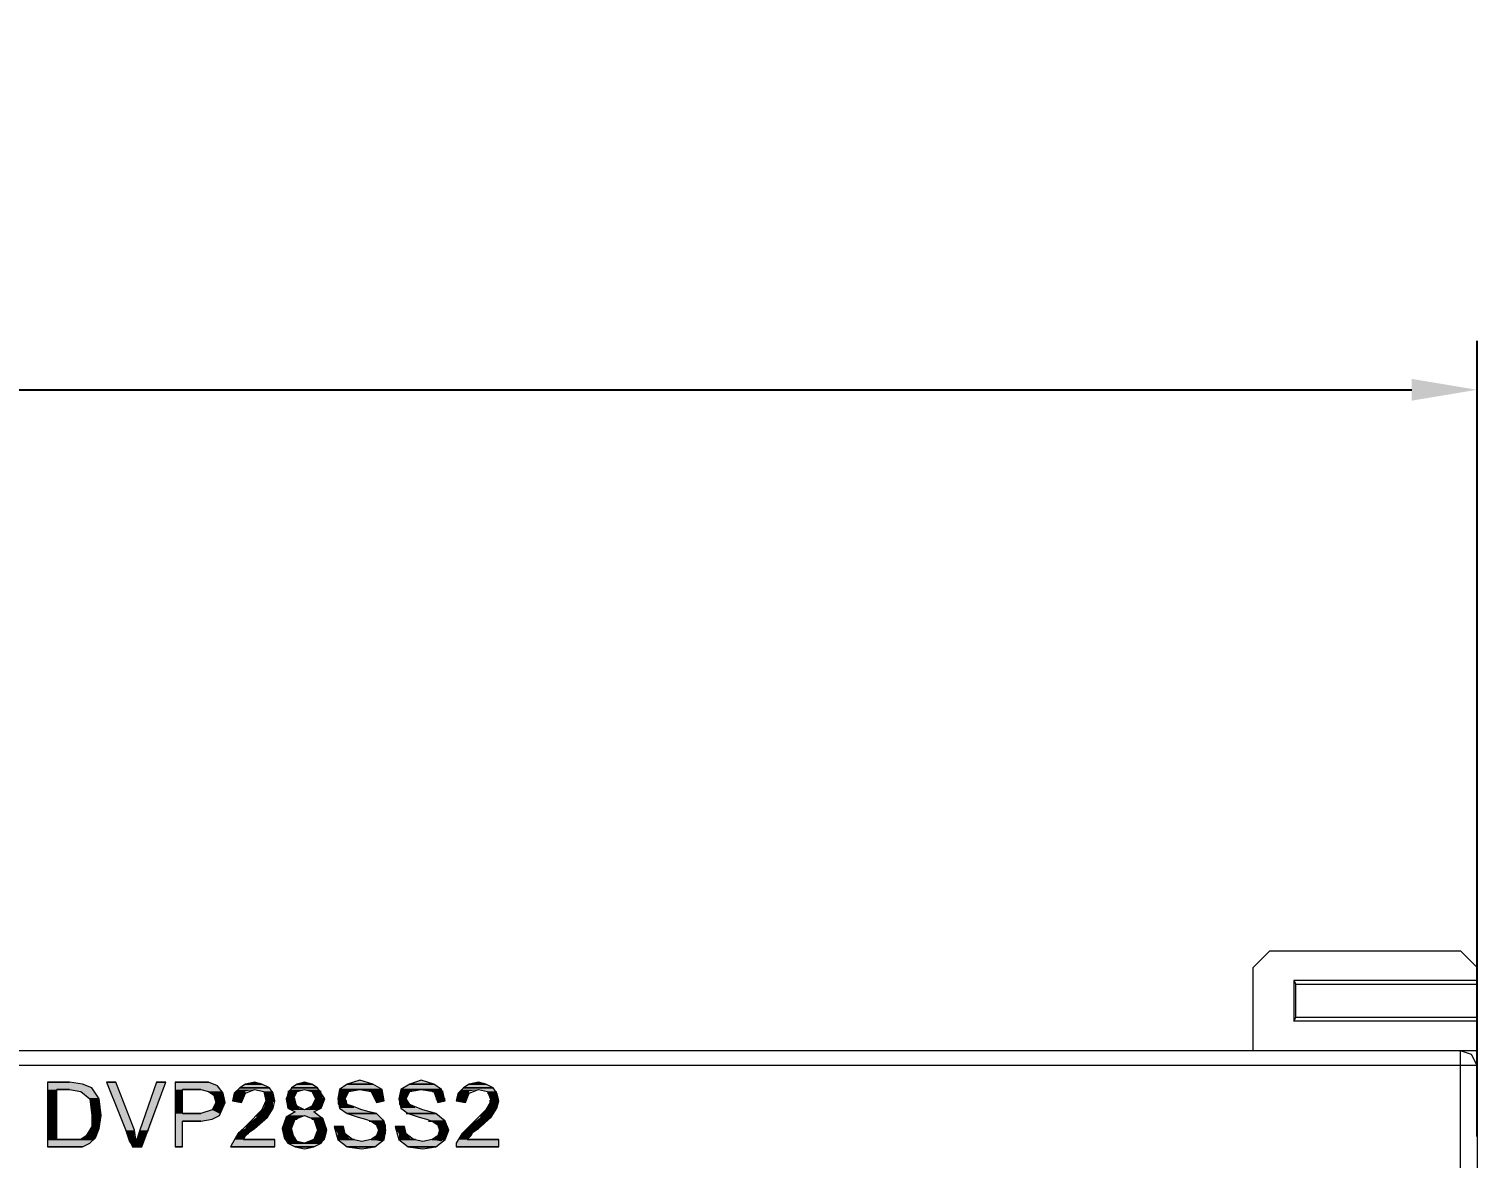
# Model space of a CAD drawing. Header units: millimetres. Extents: x -11 to 1219, y 0 to 1751.
# Drawn here: x 254.21 to 298.57, y 961.19 to 995.77 of the extents above; entities that cross this region are included whole.
import ezdxf

# ---------------------------------------------------------------- set-up
doc = ezdxf.new("R2010")
doc.units = ezdxf.units.MM
doc.header["$LTSCALE"] = 10
doc.layers.get('Defpoints').update_dxf_attribs({"linetype": 'CONTINUOUS'})
doc.layers.add('_MULTI_WIRE', color=9, linetype='CONTINUOUS')
doc.layers.add('PSYMS', color=7, linetype='CONTINUOUS')
doc.layers.add('PDF_Geometry', color=7, linetype='CONTINUOUS', true_color=0x151d1f)
doc.layers.add('PDF_Solid Fills', color=7, linetype='CONTINUOUS', true_color=0x070809)
doc.layers.get('_MULTI_WIRE').off()
doc.styles.get("Standard").update_dxf_attribs({"font": '', "width": 0.8})
doc.styles.get('Standard').set_extended_font_data('Meiryo UI')
doc.dimstyles.get("Standard").update_dxf_attribs({"dimtxt": 8, "dimasz": 2, "dimexe": 1.5, "dimexo": 1.5, "dimgap": 1.8, "dimtad": 1, "dimdec": 3, "dimdsep": 46, "dimtxsty": 'Standard', "dimcen": 0, "dimclrd": 4, "dimclre": 4, "dimclrt": 4, "dimadec": 0, "dimazin": 0, "dimtfac": 1, "dimtdec": 3, "dimtmove": 0, "dimatfit": 3, "dimfxl": 1, "dimtolj": 1, "dimtzin": 1, "dimarcsym": 0})

# ---------------------------------------------------------------- blocks, each defined once
blk = doc.blocks.new('DVP-28SWS211R')
at = {"layer": 'PDF_Geometry', "color": 7, "lineweight": 9, "true_color": 0xffffff}
for p, q in [((38.863, 2.549), (39.373, 3.059)), ((39.373, 3.059), (45.208, 3.059)), ((45.718, 2.549), (45.208, 3.059)), ((38.863, 0), (38.863, 2.549)), ((45.718, 2.549), (45.718, -0.453)), ((40.109, 2.153), (40.109, 0.906)), ((40.109, 2.153), (40.166, 2.039)), ((45.718, 2.153), (40.109, 2.153)), ((40.166, 1.02), (40.166, 2.039)), ((40.166, 2.039), (45.718, 2.039)), ((40.109, 0.906), (40.166, 1.02)), ((45.718, 0.906), (40.109, 0.906)), ((45.718, 1.02), (40.166, 1.02)), ((45.208, 0), (0, 0)), ((45.208, -90.359), (45.208, 0)), ((45.718, 0), (45.208, 0)), ((45.548, -0.113), (45.208, 0)), ((45.718, -0.453), (45.548, -0.113)), ((45.718, -0.453), (-0.51, -0.453)), ((45.718, -0.453), (45.718, -89.906)), ((1.926, -0.963), (2.606, -0.963)), ((2.606, -0.963), (1.926, -0.963)), ((2.606, -0.963), (1.926, -0.963)), ((1.926, -0.963), (1.926, -2.946)), ((2.209, -1.19), (2.606, -1.19)), ((2.606, -1.19), (2.209, -1.19)), ((2.209, -1.19), (2.606, -1.19)), ((2.209, -2.719), (2.209, -1.19)), ((3.002, -1.02), (2.606, -0.963)), ((2.606, -1.19), (2.946, -1.246)), ((2.946, -1.246), (3.229, -1.473)), ((3.286, -1.133), (3.002, -1.02)), ((3.512, -1.473), (3.286, -1.133)), ((3.739, -0.963), (4.022, -0.963)), ((4.022, -0.963), (3.739, -0.963)), ((4.022, -0.963), (3.739, -0.963)), ((3.739, -0.963), (4.532, -2.946)), ((4.589, -2.436), (4.022, -0.963)), ((5.269, -0.963), (4.759, -2.436)), ((4.815, -2.946), (5.552, -0.963)), ((5.269, -0.963), (5.552, -0.963)), ((5.552, -0.963), (5.269, -0.963)), ((5.552, -0.963), (5.269, -0.963)), ((5.835, -0.963), (6.572, -0.963)), ((6.572, -0.963), (5.835, -0.963)), ((5.835, -0.963), (6.855, -0.963)), ((6.855, -0.963), (5.835, -0.963)), ((5.835, -0.963), (6.855, -0.963)), ((6.855, -0.963), (5.835, -0.963)), ((6.572, -0.963), (5.835, -0.963)), ((5.835, -0.963), (5.835, -2.946)), ((6.062, -1.19), (6.628, -1.19)), ((6.628, -1.19), (6.062, -1.19)), ((6.062, -1.19), (6.628, -1.19)), ((6.062, -1.926), (6.062, -1.19)), ((6.855, -0.963), (6.572, -0.963)), ((6.628, -1.19), (6.855, -1.246)), ((7.138, -1.076), (6.855, -0.963)), ((6.855, -1.246), (7.025, -1.36)), ((7.308, -1.303), (7.138, -1.076)), ((7.365, -1.586), (7.308, -1.303)), ((7.648, -1.303), (7.591, -1.53)), ((7.818, -1.133), (7.648, -1.303)), ((7.705, -1.303), (7.648, -1.303)), ((7.648, -1.303), (7.988, -1.303)), ((7.648, -1.303), (7.988, -1.303)), ((7.988, -1.303), (7.648, -1.303)), ((7.648, -1.303), (7.988, -1.303)), ((7.988, -1.303), (7.648, -1.303)), ((7.988, -1.303), (7.705, -1.303)), ((7.705, -1.303), (7.988, -1.303)), ((7.988, -1.303), (7.705, -1.303)), ((7.988, -1.02), (7.818, -1.133)), ((7.818, -1.133), (8.724, -1.133)), ((8.724, -1.133), (7.818, -1.133)), ((7.818, -1.133), (8.724, -1.133)), ((8.724, -1.133), (7.818, -1.133)), ((7.874, -1.586), (7.988, -1.303)), ((8.271, -0.963), (7.988, -1.02)), ((7.988, -1.02), (8.498, -1.02)), ((8.498, -1.02), (7.988, -1.02)), ((7.988, -1.02), (8.498, -1.02)), ((8.498, -1.02), (7.988, -1.02)), ((7.988, -1.303), (8.271, -1.19)), ((8.498, -1.02), (8.271, -0.963)), ((8.271, -1.19), (8.554, -1.246)), ((8.724, -1.133), (8.498, -1.02)), ((8.554, -1.246), (8.611, -1.53)), ((8.554, -1.303), (8.838, -1.303)), ((8.838, -1.303), (8.554, -1.303)), ((8.554, -1.303), (8.838, -1.303)), ((8.838, -1.303), (8.554, -1.303)), ((8.554, -1.303), (8.838, -1.303)), ((8.838, -1.303), (8.554, -1.303)), ((8.554, -1.303), (8.838, -1.303)), ((8.838, -1.303), (8.554, -1.303)), ((8.838, -1.303), (8.724, -1.133)), ((8.894, -1.53), (8.838, -1.303)), ((9.404, -1.133), (9.234, -1.473)), ((9.291, -1.246), (9.574, -1.246)), ((9.574, -1.246), (9.291, -1.246)), ((9.291, -1.246), (9.574, -1.246)), ((9.574, -1.246), (9.291, -1.246)), ((9.574, -1.02), (9.404, -1.133)), ((9.404, -1.133), (10.197, -1.133)), ((10.197, -1.133), (9.404, -1.133)), ((9.404, -1.133), (10.197, -1.133)), ((10.197, -1.133), (9.404, -1.133)), ((9.461, -1.473), (9.574, -1.246)), ((9.801, -0.963), (9.574, -1.02)), ((9.574, -1.02), (10.027, -1.02)), ((10.027, -1.02), (9.574, -1.02)), ((9.574, -1.02), (10.027, -1.02)), ((10.027, -1.02), (9.574, -1.02)), ((9.574, -1.246), (9.801, -1.19)), ((10.027, -1.02), (9.801, -0.963)), ((9.801, -1.19), (10.027, -1.246)), ((10.197, -1.133), (10.027, -1.02)), ((10.027, -1.246), (10.311, -1.246)), ((10.311, -1.246), (10.027, -1.246)), ((10.027, -1.246), (10.311, -1.246)), ((10.311, -1.246), (10.027, -1.246)), ((10.027, -1.246), (10.141, -1.473)), ((10.424, -1.473), (10.197, -1.133)), ((10.877, -1.19), (10.82, -1.473)), ((11.104, -1.02), (10.877, -1.19)), ((10.934, -1.19), (10.877, -1.19)), ((10.877, -1.19), (11.387, -1.19)), ((10.877, -1.19), (11.33, -1.19)), ((11.33, -1.19), (10.877, -1.19)), ((10.877, -1.19), (11.387, -1.19)), ((11.33, -1.19), (10.877, -1.19)), ((10.877, -1.246), (11.16, -1.246)), ((11.16, -1.246), (10.877, -1.246)), ((10.877, -1.246), (11.16, -1.246)), ((11.16, -1.246), (10.877, -1.246)), ((11.387, -1.19), (10.934, -1.19)), ((10.934, -1.19), (11.5, -1.19)), ((11.387, -1.19), (10.934, -1.19)), ((11.047, -1.473), (11.16, -1.246)), ((11.5, -0.906), (11.104, -1.02)), ((11.104, -1.02), (11.897, -1.02)), ((11.897, -1.02), (11.104, -1.02)), ((11.104, -1.02), (11.897, -1.02)), ((11.897, -1.02), (11.104, -1.02)), ((11.16, -1.246), (11.5, -1.19)), ((11.387, -1.19), (11.33, -1.19)), ((11.5, -1.19), (11.387, -1.19)), ((11.897, -1.02), (11.5, -0.906)), ((11.5, -1.19), (12.123, -1.19)), ((12.123, -1.19), (11.5, -1.19)), ((11.5, -1.19), (12.123, -1.19)), ((12.123, -1.19), (11.5, -1.19)), ((11.5, -1.19), (11.84, -1.246)), ((11.67, -1.19), (12.18, -1.19)), ((12.18, -1.19), (11.67, -1.19)), ((11.67, -1.19), (12.18, -1.19)), ((12.18, -1.19), (11.67, -1.19)), ((11.84, -1.246), (12.18, -1.246)), ((12.18, -1.246), (11.84, -1.246)), ((11.84, -1.246), (12.18, -1.246)), ((12.18, -1.246), (11.84, -1.246)), ((11.84, -1.246), (12.01, -1.586)), ((12.18, -1.19), (11.897, -1.02)), ((12.237, -1.53), (12.18, -1.19)), ((12.747, -1.19), (12.69, -1.473)), ((13.03, -1.02), (12.747, -1.19)), ((12.803, -1.19), (12.747, -1.19)), ((12.747, -1.19), (13.256, -1.19)), ((12.747, -1.19), (13.2, -1.19)), ((13.2, -1.19), (12.747, -1.19)), ((12.747, -1.19), (13.256, -1.19)), ((13.2, -1.19), (12.747, -1.19)), ((12.747, -1.246), (13.03, -1.246)), ((13.03, -1.246), (12.747, -1.246)), ((12.747, -1.246), (13.03, -1.246)), ((13.03, -1.246), (12.747, -1.246)), ((13.256, -1.19), (12.803, -1.19)), ((12.803, -1.19), (13.37, -1.19)), ((13.256, -1.19), (12.803, -1.19)), ((12.916, -1.473), (13.03, -1.246)), ((13.37, -0.906), (13.03, -1.02)), ((13.03, -1.02), (13.766, -1.02)), ((13.766, -1.02), (13.03, -1.02)), ((13.03, -1.02), (13.766, -1.02)), ((13.766, -1.02), (13.03, -1.02)), ((13.03, -1.246), (13.37, -1.19)), ((13.256, -1.19), (13.2, -1.19)), ((13.37, -1.19), (13.256, -1.19)), ((13.766, -1.02), (13.37, -0.906)), ((13.37, -1.19), (13.993, -1.19)), ((13.993, -1.19), (13.37, -1.19)), ((13.37, -1.19), (13.993, -1.19)), ((13.993, -1.19), (13.37, -1.19)), ((13.37, -1.19), (13.766, -1.246)), ((13.54, -1.19), (13.993, -1.19)), ((13.993, -1.19), (13.54, -1.19)), ((13.54, -1.19), (13.993, -1.19)), ((13.993, -1.19), (13.54, -1.19)), ((13.71, -1.246), (14.049, -1.246)), ((14.049, -1.246), (13.71, -1.246)), ((13.71, -1.246), (14.049, -1.246)), ((14.049, -1.246), (13.71, -1.246)), ((13.993, -1.19), (13.766, -1.02)), ((13.766, -1.246), (13.88, -1.586)), ((14.106, -1.53), (13.993, -1.19)), ((14.503, -1.303), (14.446, -1.53)), ((14.673, -1.133), (14.503, -1.303)), ((14.559, -1.303), (14.503, -1.303)), ((14.503, -1.303), (14.843, -1.303)), ((14.503, -1.303), (14.843, -1.303)), ((14.843, -1.303), (14.503, -1.303)), ((14.503, -1.303), (14.843, -1.303)), ((14.843, -1.303), (14.503, -1.303)), ((14.843, -1.303), (14.559, -1.303)), ((14.559, -1.303), (14.843, -1.303)), ((14.843, -1.303), (14.559, -1.303)), ((14.843, -1.02), (14.673, -1.133)), ((14.673, -1.133), (15.579, -1.133)), ((15.579, -1.133), (14.673, -1.133)), ((14.673, -1.133), (15.579, -1.133)), ((15.579, -1.133), (14.673, -1.133)), ((14.729, -1.586), (14.843, -1.303)), ((15.126, -0.963), (14.843, -1.02)), ((14.843, -1.02), (15.352, -1.02)), ((15.352, -1.02), (14.843, -1.02)), ((14.843, -1.02), (15.352, -1.02)), ((15.352, -1.02), (14.843, -1.02)), ((14.843, -1.303), (15.126, -1.19)), ((15.352, -1.02), (15.126, -0.963)), ((15.126, -1.19), (15.409, -1.246)), ((15.579, -1.133), (15.352, -1.02)), ((15.409, -1.246), (15.522, -1.53)), ((15.409, -1.303), (15.692, -1.303)), ((15.692, -1.303), (15.409, -1.303)), ((15.409, -1.303), (15.692, -1.303)), ((15.692, -1.303), (15.409, -1.303)), ((15.409, -1.303), (15.692, -1.303)), ((15.692, -1.303), (15.409, -1.303)), ((15.409, -1.303), (15.692, -1.303)), ((15.692, -1.303), (15.409, -1.303)), ((15.692, -1.303), (15.579, -1.133)), ((15.749, -1.53), (15.692, -1.303)), ((1.926, -1.473), (2.209, -1.473)), ((2.209, -1.473), (1.926, -1.473)), ((1.926, -1.473), (2.209, -1.473)), ((2.209, -1.473), (1.926, -1.473)), ((3.229, -1.473), (3.512, -1.473)), ((3.512, -1.473), (3.229, -1.473)), ((3.229, -1.473), (3.512, -1.473)), ((3.512, -1.473), (3.229, -1.473)), ((3.229, -1.473), (3.286, -1.983)), ((3.569, -1.983), (3.512, -1.473)), ((5.835, -1.586), (6.062, -1.586)), ((6.062, -1.586), (5.835, -1.586)), ((5.835, -1.586), (6.062, -1.586)), ((6.062, -1.586), (5.835, -1.586)), ((7.081, -1.586), (6.968, -1.813)), ((7.025, -1.36), (7.081, -1.586)), ((7.081, -1.586), (7.365, -1.586)), ((7.365, -1.586), (7.081, -1.586)), ((7.081, -1.586), (7.365, -1.586)), ((7.365, -1.586), (7.081, -1.586)), ((7.195, -1.983), (7.365, -1.586)), ((7.591, -1.53), (7.875, -1.53)), ((7.875, -1.53), (7.591, -1.53)), ((7.591, -1.53), (7.875, -1.53)), ((7.875, -1.53), (7.591, -1.53)), ((7.591, -1.53), (7.875, -1.53)), ((7.875, -1.53), (7.591, -1.53)), ((7.591, -1.53), (7.875, -1.53)), ((7.875, -1.53), (7.591, -1.53)), ((7.591, -1.53), (7.874, -1.586)), ((8.611, -1.53), (8.498, -1.813)), ((8.611, -1.53), (8.894, -1.53)), ((8.894, -1.53), (8.611, -1.53)), ((8.611, -1.53), (8.894, -1.53)), ((8.894, -1.53), (8.611, -1.53)), ((8.611, -1.53), (8.894, -1.53)), ((8.894, -1.53), (8.611, -1.53)), ((8.611, -1.53), (8.894, -1.53)), ((8.894, -1.53), (8.611, -1.53)), ((8.668, -2.039), (8.838, -1.756)), ((8.838, -1.756), (8.894, -1.53)), ((9.234, -1.473), (9.517, -1.473)), ((9.517, -1.473), (9.234, -1.473)), ((9.234, -1.473), (9.517, -1.473)), ((9.517, -1.473), (9.234, -1.473)), ((9.234, -1.473), (9.517, -1.473)), ((9.517, -1.473), (9.234, -1.473)), ((9.234, -1.473), (9.517, -1.473)), ((9.517, -1.473), (9.234, -1.473)), ((9.234, -1.473), (9.517, -1.473)), ((9.517, -1.473), (9.234, -1.473)), ((9.234, -1.473), (9.517, -1.473)), ((9.517, -1.473), (9.234, -1.473)), ((9.234, -1.473), (9.291, -1.756)), ((9.291, -1.7), (9.574, -1.7)), ((9.574, -1.7), (9.291, -1.7)), ((9.291, -1.7), (9.574, -1.7)), ((9.574, -1.7), (9.291, -1.7)), ((9.291, -1.756), (9.631, -1.756)), ((9.631, -1.756), (9.291, -1.756)), ((9.291, -1.756), (9.631, -1.756)), ((9.631, -1.756), (9.291, -1.756)), ((9.291, -1.756), (9.517, -1.87)), ((9.574, -1.7), (9.461, -1.473)), ((9.801, -1.813), (9.574, -1.7)), ((10.027, -1.7), (9.801, -1.813)), ((9.971, -1.756), (10.311, -1.756)), ((10.311, -1.756), (9.971, -1.756)), ((9.971, -1.756), (10.311, -1.756)), ((10.311, -1.756), (9.971, -1.756)), ((10.141, -1.473), (10.027, -1.7)), ((10.027, -1.7), (10.311, -1.7)), ((10.311, -1.7), (10.027, -1.7)), ((10.027, -1.7), (10.311, -1.7)), ((10.311, -1.7), (10.027, -1.7)), ((10.084, -1.87), (10.31, -1.756)), ((10.141, -1.473), (10.367, -1.473)), ((10.367, -1.473), (10.141, -1.473)), ((10.141, -1.473), (10.367, -1.473)), ((10.367, -1.473), (10.141, -1.473)), ((10.141, -1.473), (10.424, -1.473)), ((10.424, -1.473), (10.141, -1.473)), ((10.141, -1.473), (10.424, -1.473)), ((10.424, -1.473), (10.141, -1.473)), ((10.141, -1.473), (10.424, -1.473)), ((10.424, -1.473), (10.141, -1.473)), ((10.141, -1.473), (10.424, -1.473)), ((10.424, -1.473), (10.141, -1.473)), ((10.31, -1.756), (10.424, -1.473)), ((10.82, -1.473), (11.047, -1.473)), ((11.047, -1.473), (10.82, -1.473)), ((10.82, -1.473), (11.047, -1.473)), ((11.047, -1.473), (10.82, -1.473)), ((10.82, -1.473), (10.877, -1.756)), ((10.877, -1.756), (11.104, -1.926)), ((11.104, -1.643), (11.047, -1.473)), ((11.274, -1.7), (11.104, -1.643)), ((11.557, -1.813), (11.274, -1.7)), ((11.953, -1.473), (12.237, -1.473)), ((12.237, -1.473), (11.953, -1.473)), ((11.953, -1.473), (12.237, -1.473)), ((12.237, -1.473), (11.953, -1.473)), ((12.01, -1.586), (12.237, -1.53)), ((12.69, -1.473), (12.916, -1.473)), ((12.916, -1.473), (12.69, -1.473)), ((12.69, -1.473), (12.916, -1.473)), ((12.916, -1.473), (12.69, -1.473)), ((12.69, -1.473), (12.747, -1.756)), ((12.747, -1.756), (12.973, -1.926)), ((13.03, -1.643), (12.916, -1.473)), ((13.143, -1.7), (13.03, -1.643)), ((13.426, -1.813), (13.143, -1.7)), ((13.823, -1.473), (14.106, -1.473)), ((14.106, -1.473), (13.823, -1.473)), ((13.823, -1.473), (14.106, -1.473)), ((14.106, -1.473), (13.823, -1.473)), ((13.88, -1.586), (14.106, -1.53)), ((14.446, -1.53), (14.729, -1.53)), ((14.729, -1.53), (14.446, -1.53)), ((14.446, -1.53), (14.729, -1.53)), ((14.729, -1.53), (14.446, -1.53)), ((14.446, -1.53), (14.729, -1.53)), ((14.729, -1.53), (14.446, -1.53)), ((14.446, -1.53), (14.729, -1.53)), ((14.729, -1.53), (14.446, -1.53)), ((14.446, -1.53), (14.729, -1.586)), ((15.522, -1.53), (15.352, -1.813)), ((15.522, -1.53), (15.466, -1.53)), ((15.466, -1.53), (15.749, -1.53)), ((15.522, -1.53), (15.749, -1.53)), ((15.749, -1.53), (15.522, -1.53)), ((15.522, -1.53), (15.749, -1.53)), ((15.749, -1.53), (15.522, -1.53)), ((15.749, -1.53), (15.522, -1.53)), ((15.522, -1.53), (15.749, -1.53)), ((15.749, -1.53), (15.522, -1.53)), ((15.522, -2.039), (15.692, -1.756)), ((15.692, -1.756), (15.749, -1.53)), ((1.926, -1.983), (2.209, -1.983)), ((2.209, -1.983), (1.926, -1.983)), ((1.926, -1.983), (2.209, -1.983)), ((2.209, -1.983), (1.926, -1.983)), ((3.286, -1.983), (3.569, -1.983)), ((3.569, -1.983), (3.286, -1.983)), ((3.286, -1.983), (3.569, -1.983)), ((3.569, -1.983), (3.286, -1.983)), ((3.286, -1.983), (3.286, -2.323)), ((3.512, -2.379), (3.569, -1.983)), ((6.062, -1.926), (6.628, -1.926)), ((6.628, -1.926), (6.062, -1.926)), ((6.628, -1.926), (6.062, -1.926)), ((6.062, -2.153), (6.628, -2.153)), ((6.628, -2.153), (6.062, -2.153)), ((6.062, -2.946), (6.062, -2.153)), ((6.062, -2.153), (6.628, -2.153)), ((6.968, -1.813), (6.628, -1.926)), ((6.628, -2.153), (6.968, -2.096)), ((6.968, -2.096), (7.195, -1.983)), ((8.498, -1.813), (8.044, -2.266)), ((8.271, -2.379), (8.668, -2.039)), ((9.234, -2.039), (9.121, -2.379)), ((9.517, -1.87), (9.234, -2.039)), ((9.234, -2.096), (9.517, -2.096)), ((9.517, -2.096), (9.234, -2.096)), ((9.234, -2.096), (9.574, -2.096)), ((9.517, -2.096), (9.234, -2.096)), ((9.234, -2.096), (9.517, -2.096)), ((9.517, -2.096), (9.234, -2.096)), ((9.234, -2.096), (9.517, -2.096)), ((9.517, -2.096), (9.234, -2.096)), ((9.404, -2.379), (9.517, -2.096)), ((9.517, -2.096), (9.801, -1.983)), ((9.574, -2.096), (9.517, -2.096)), ((9.801, -1.983), (10.084, -2.096)), ((10.027, -2.096), (10.367, -2.096)), ((10.367, -2.096), (10.027, -2.096)), ((10.027, -2.096), (10.367, -2.096)), ((10.367, -2.096), (10.027, -2.096)), ((10.367, -2.096), (10.084, -1.87)), ((10.084, -2.096), (10.367, -2.096)), ((10.367, -2.096), (10.084, -2.096)), ((10.084, -2.096), (10.367, -2.096)), ((10.367, -2.096), (10.084, -2.096)), ((10.084, -2.096), (10.197, -2.436)), ((10.48, -2.436), (10.367, -2.096)), ((11.104, -1.926), (12.01, -1.926)), ((12.01, -1.926), (11.104, -1.926)), ((11.104, -1.926), (12.01, -1.926)), ((12.01, -1.926), (11.104, -1.926)), ((11.104, -1.926), (11.444, -2.039)), ((11.444, -2.039), (11.67, -2.096)), ((11.783, -1.869), (11.557, -1.813)), ((11.67, -2.096), (11.84, -2.153)), ((12.01, -1.926), (11.783, -1.869)), ((11.783, -2.153), (12.237, -2.153)), ((12.237, -2.153), (11.783, -2.153)), ((11.783, -2.153), (12.237, -2.153)), ((12.237, -2.153), (11.783, -2.153)), ((11.84, -2.153), (12.01, -2.266)), ((12.237, -2.153), (12.01, -1.926)), ((12.293, -2.436), (12.237, -2.153)), ((12.916, -1.926), (13.823, -1.926)), ((13.823, -1.926), (12.916, -1.926)), ((12.916, -1.926), (13.823, -1.926)), ((13.823, -1.926), (12.916, -1.926)), ((12.973, -1.926), (13.313, -2.039)), ((13.313, -2.039), (13.54, -2.096)), ((13.653, -1.869), (13.426, -1.813)), ((13.54, -2.096), (13.71, -2.153)), ((13.596, -2.153), (14.106, -2.153)), ((14.106, -2.153), (13.596, -2.153)), ((13.596, -2.153), (14.106, -2.153)), ((14.106, -2.153), (13.596, -2.153)), ((13.823, -1.926), (13.653, -1.869)), ((13.71, -2.153), (13.88, -2.266)), ((14.106, -2.153), (13.823, -1.926)), ((14.219, -2.436), (14.106, -2.153)), ((15.352, -1.813), (14.899, -2.266)), ((15.126, -2.379), (15.522, -2.039)), ((3.116, -2.606), (2.946, -2.719)), ((3.286, -2.323), (3.116, -2.606)), ((3.399, -2.663), (3.512, -2.379)), ((4.645, -2.776), (4.589, -2.436)), ((4.759, -2.436), (4.645, -2.776)), ((7.761, -2.549), (7.591, -2.833)), ((8.044, -2.266), (7.761, -2.549)), ((7.931, -2.719), (7.988, -2.606)), ((7.988, -2.606), (8.101, -2.493)), ((8.101, -2.493), (8.271, -2.379)), ((9.121, -2.379), (9.404, -2.379)), ((9.404, -2.379), (9.121, -2.379)), ((9.121, -2.379), (9.404, -2.379)), ((9.404, -2.379), (9.121, -2.379)), ((9.121, -2.379), (9.177, -2.663)), ((9.121, -2.436), (9.404, -2.436)), ((9.404, -2.436), (9.121, -2.436)), ((9.121, -2.436), (9.404, -2.436)), ((9.404, -2.436), (9.121, -2.436)), ((9.461, -2.606), (9.404, -2.379)), ((9.574, -2.776), (9.461, -2.606)), ((10.197, -2.436), (10.084, -2.719)), ((10.197, -2.379), (10.48, -2.379)), ((10.48, -2.379), (10.197, -2.379)), ((10.197, -2.379), (10.48, -2.379)), ((10.48, -2.379), (10.197, -2.379)), ((10.197, -2.436), (10.48, -2.436)), ((10.48, -2.436), (10.197, -2.436)), ((10.197, -2.436), (10.48, -2.436)), ((10.48, -2.436), (10.197, -2.436)), ((10.424, -2.663), (10.48, -2.436)), ((10.99, -2.323), (10.707, -2.323)), ((10.707, -2.323), (10.99, -2.323)), ((10.99, -2.323), (10.707, -2.323)), ((10.707, -2.323), (10.82, -2.719)), ((10.764, -2.436), (10.99, -2.436)), ((10.99, -2.436), (10.764, -2.436)), ((10.764, -2.436), (10.99, -2.436)), ((10.99, -2.436), (10.764, -2.436)), ((10.99, -2.323), (10.99, -2.323)), ((11.047, -2.549), (10.99, -2.323)), ((11.274, -2.719), (11.047, -2.549)), ((12.01, -2.606), (11.84, -2.719)), ((12.01, -2.266), (12.067, -2.436)), ((12.01, -2.323), (12.293, -2.323)), ((12.293, -2.323), (12.01, -2.323)), ((12.01, -2.323), (12.293, -2.323)), ((12.293, -2.323), (12.01, -2.323)), ((12.067, -2.436), (12.01, -2.606)), ((12.067, -2.436), (12.293, -2.436)), ((12.293, -2.436), (12.067, -2.436)), ((12.067, -2.436), (12.293, -2.436)), ((12.293, -2.436), (12.067, -2.436)), ((12.237, -2.719), (12.293, -2.436)), ((12.86, -2.323), (12.577, -2.323)), ((12.577, -2.323), (12.86, -2.323)), ((12.86, -2.323), (12.577, -2.323)), ((12.577, -2.323), (12.69, -2.719)), ((12.633, -2.436), (12.86, -2.436)), ((12.86, -2.436), (12.633, -2.436)), ((12.633, -2.436), (12.86, -2.436)), ((12.86, -2.436), (12.633, -2.436)), ((12.86, -2.323), (12.86, -2.323)), ((12.916, -2.549), (12.86, -2.323)), ((13.143, -2.719), (12.916, -2.549)), ((13.88, -2.606), (13.71, -2.719)), ((13.88, -2.266), (13.936, -2.436)), ((13.88, -2.323), (14.163, -2.323)), ((14.163, -2.323), (13.88, -2.323)), ((13.88, -2.323), (14.163, -2.323)), ((14.163, -2.323), (13.88, -2.323)), ((13.936, -2.436), (13.88, -2.606)), ((13.936, -2.436), (14.219, -2.436)), ((14.219, -2.436), (13.936, -2.436)), ((13.936, -2.436), (14.219, -2.436)), ((14.219, -2.436), (13.936, -2.436)), ((14.106, -2.719), (14.219, -2.436)), ((14.616, -2.549), (14.446, -2.833)), ((14.899, -2.266), (14.616, -2.549)), ((14.786, -2.719), (14.899, -2.606)), ((14.899, -2.606), (14.956, -2.493)), ((14.956, -2.493), (15.126, -2.379)), ((1.926, -2.719), (2.209, -2.719)), ((2.209, -2.719), (1.926, -2.719)), ((1.926, -2.719), (2.209, -2.719)), ((2.209, -2.719), (1.926, -2.719)), ((1.926, -2.946), (2.663, -2.946)), ((2.663, -2.946), (1.926, -2.946)), ((1.926, -2.946), (3.002, -2.946)), ((2.663, -2.946), (1.926, -2.946)), ((1.926, -2.946), (2.663, -2.946)), ((2.663, -2.946), (1.926, -2.946)), ((1.926, -2.946), (2.663, -2.946)), ((2.209, -2.719), (2.606, -2.719)), ((2.606, -2.719), (2.209, -2.719)), ((2.606, -2.719), (2.209, -2.719)), ((2.946, -2.719), (2.606, -2.719)), ((2.606, -2.719), (3.286, -2.719)), ((2.946, -2.719), (2.606, -2.719)), ((3.002, -2.946), (2.663, -2.946)), ((2.663, -2.946), (3.002, -2.946)), ((3.286, -2.719), (2.946, -2.719)), ((2.946, -2.719), (3.342, -2.719)), ((3.286, -2.719), (2.946, -2.719)), ((3.002, -2.946), (3.229, -2.833)), ((3.229, -2.833), (3.399, -2.663)), ((3.342, -2.719), (3.286, -2.719)), ((4.532, -2.946), (4.815, -2.946)), ((4.815, -2.946), (4.532, -2.946)), ((4.532, -2.946), (4.815, -2.946)), ((5.835, -2.946), (6.062, -2.946)), ((6.062, -2.946), (5.835, -2.946)), ((5.835, -2.946), (6.062, -2.946)), ((7.591, -2.833), (7.535, -2.946)), ((7.535, -2.946), (8.894, -2.946)), ((8.894, -2.946), (7.535, -2.946)), ((7.535, -2.946), (8.894, -2.946)), ((7.931, -2.719), (8.894, -2.719)), ((8.894, -2.719), (7.931, -2.719)), ((8.894, -2.719), (7.931, -2.719)), ((8.894, -2.946), (8.894, -2.719)), ((9.177, -2.663), (9.517, -2.663)), ((9.517, -2.663), (9.177, -2.663)), ((9.177, -2.663), (9.517, -2.663)), ((9.517, -2.663), (9.177, -2.663)), ((9.177, -2.663), (9.291, -2.833)), ((9.291, -2.833), (10.31, -2.833)), ((10.31, -2.833), (9.291, -2.833)), ((9.291, -2.833), (10.31, -2.833)), ((10.31, -2.833), (9.291, -2.833)), ((9.291, -2.833), (10.31, -2.833)), ((10.31, -2.833), (9.291, -2.833)), ((9.291, -2.833), (10.31, -2.833)), ((10.31, -2.833), (9.291, -2.833)), ((9.291, -2.833), (9.517, -2.946)), ((9.517, -2.946), (10.084, -2.946)), ((10.084, -2.946), (9.517, -2.946)), ((9.517, -2.946), (10.084, -2.946)), ((10.084, -2.946), (9.517, -2.946)), ((9.517, -2.946), (9.801, -3.003)), ((9.801, -2.833), (9.574, -2.776)), ((10.084, -2.719), (9.801, -2.833)), ((9.801, -3.003), (10.084, -2.946)), ((10.084, -2.946), (10.31, -2.833)), ((10.141, -2.663), (10.424, -2.663)), ((10.424, -2.663), (10.141, -2.663)), ((10.141, -2.663), (10.424, -2.663)), ((10.424, -2.663), (10.141, -2.663)), ((10.31, -2.833), (10.424, -2.663)), ((10.82, -2.719), (11.274, -2.719)), ((11.274, -2.719), (10.82, -2.719)), ((10.82, -2.719), (11.274, -2.719)), ((11.274, -2.719), (10.82, -2.719)), ((10.82, -2.719), (11.104, -2.946)), ((10.877, -2.719), (11.274, -2.719)), ((11.274, -2.719), (10.877, -2.719)), ((10.877, -2.719), (11.274, -2.719)), ((11.274, -2.719), (10.877, -2.719)), ((10.877, -2.719), (11.33, -2.719)), ((11.33, -2.719), (10.877, -2.719)), ((10.877, -2.719), (11.33, -2.719)), ((11.33, -2.719), (10.877, -2.719)), ((11.104, -2.946), (11.953, -2.946)), ((11.953, -2.946), (11.104, -2.946)), ((11.104, -2.946), (11.953, -2.946)), ((11.953, -2.946), (11.104, -2.946)), ((11.104, -2.946), (11.557, -3.003)), ((11.557, -2.776), (11.274, -2.719)), ((11.84, -2.719), (11.557, -2.776)), ((11.557, -3.003), (11.953, -2.946)), ((11.897, -2.719), (11.84, -2.719)), ((11.84, -2.719), (12.237, -2.719)), ((11.84, -2.719), (12.237, -2.719)), ((12.237, -2.719), (11.84, -2.719)), ((11.84, -2.719), (12.237, -2.719)), ((12.237, -2.719), (11.84, -2.719)), ((11.84, -2.719), (12.237, -2.719)), ((12.237, -2.719), (11.84, -2.719)), ((11.84, -2.719), (12.237, -2.719)), ((12.237, -2.719), (11.84, -2.719)), ((12.237, -2.719), (11.897, -2.719)), ((11.897, -2.719), (12.237, -2.719)), ((12.237, -2.719), (11.897, -2.719)), ((11.953, -2.946), (12.237, -2.719)), ((12.69, -2.719), (13.143, -2.719)), ((13.143, -2.719), (12.69, -2.719)), ((12.69, -2.719), (13.143, -2.719)), ((13.143, -2.719), (12.69, -2.719)), ((12.69, -2.719), (13.143, -2.719)), ((13.143, -2.719), (12.69, -2.719)), ((12.69, -2.719), (13.143, -2.719)), ((13.143, -2.719), (12.69, -2.719)), ((12.69, -2.719), (12.973, -2.946)), ((12.747, -2.719), (13.2, -2.719)), ((13.2, -2.719), (12.747, -2.719)), ((12.747, -2.719), (13.2, -2.719)), ((13.2, -2.719), (12.747, -2.719)), ((12.973, -2.946), (13.823, -2.946)), ((13.823, -2.946), (12.973, -2.946)), ((12.973, -2.946), (13.823, -2.946)), ((13.823, -2.946), (12.973, -2.946)), ((12.973, -2.946), (13.426, -3.003)), ((13.426, -2.776), (13.143, -2.719)), ((13.71, -2.719), (13.426, -2.776)), ((13.426, -3.003), (13.823, -2.946)), ((13.766, -2.719), (13.71, -2.719)), ((13.71, -2.719), (14.106, -2.719)), ((13.71, -2.719), (14.106, -2.719)), ((14.106, -2.719), (13.71, -2.719)), ((13.71, -2.719), (14.106, -2.719)), ((14.106, -2.719), (13.71, -2.719)), ((13.71, -2.719), (14.049, -2.719)), ((14.049, -2.719), (13.71, -2.719)), ((13.71, -2.719), (14.106, -2.719)), ((14.049, -2.719), (13.71, -2.719)), ((14.106, -2.719), (13.766, -2.719)), ((13.766, -2.719), (14.106, -2.719)), ((14.106, -2.719), (13.766, -2.719)), ((13.823, -2.946), (14.106, -2.719)), ((14.106, -2.719), (14.049, -2.719)), ((14.446, -2.833), (14.446, -2.946)), ((14.446, -2.946), (15.749, -2.946)), ((15.749, -2.946), (14.446, -2.946)), ((14.446, -2.946), (15.749, -2.946)), ((14.786, -2.719), (15.749, -2.719)), ((15.749, -2.719), (14.786, -2.719)), ((15.749, -2.719), (14.786, -2.719)), ((15.749, -2.946), (15.749, -2.719))]:
    blk.add_line(p, q, dxfattribs=at)
at = {"layer": 'PDF_Solid Fills', "color": 7, "lineweight": 9, "true_color": 0xffffff, "transparency": 33554559}
for points in [[(1.926, -0.963), (1.926, -1.02), (3.002, -1.02)], [(1.926, -0.963), (2.606, -0.963), (3.002, -1.02)], [(1.926, -1.02), (1.926, -1.133), (3.286, -1.133)], [(1.926, -1.02), (3.002, -1.02), (3.286, -1.133)], [(1.926, -1.133), (1.926, -1.19), (3.286, -1.19)], [(1.926, -1.133), (3.286, -1.133), (3.286, -1.19)], [(1.926, -1.19), (1.926, -1.246), (2.209, -1.246)], [(1.926, -1.19), (2.209, -1.19), (2.209, -1.246)], [(1.926, -1.246), (1.926, -1.473), (2.209, -1.473)], [(1.926, -1.246), (2.209, -1.246), (2.209, -1.473)], [(2.606, -1.19), (2.946, -1.246), (3.342, -1.246)], [(2.606, -1.19), (3.286, -1.19), (3.342, -1.246)], [(2.946, -1.246), (3.229, -1.473), (3.512, -1.473)], [(2.946, -1.246), (3.342, -1.246), (3.512, -1.473)], [(3.739, -0.963), (4.305, -2.436), (4.589, -2.436)], [(3.739, -0.963), (4.022, -0.963), (4.589, -2.436)], [(5.269, -0.963), (4.759, -2.436), (5.042, -2.436)], [(5.269, -0.963), (5.552, -0.963), (5.042, -2.436)], [(5.835, -0.963), (5.835, -1.076), (7.138, -1.076)], [(5.835, -0.963), (6.855, -0.963), (7.138, -1.076)], [(5.835, -1.076), (5.835, -1.19), (7.251, -1.19)], [(5.835, -1.076), (7.138, -1.076), (7.251, -1.19)], [(5.835, -1.19), (5.835, -1.246), (6.062, -1.246)], [(5.835, -1.19), (6.062, -1.19), (6.062, -1.246)], [(5.835, -1.246), (5.835, -1.303), (6.062, -1.303)], [(5.835, -1.246), (6.062, -1.246), (6.062, -1.303)], [(5.835, -1.303), (5.835, -1.36), (6.062, -1.36)], [(5.835, -1.303), (6.062, -1.303), (6.062, -1.36)], [(6.628, -1.19), (6.855, -1.246), (7.251, -1.246)], [(6.628, -1.19), (7.251, -1.19), (7.251, -1.246)], [(6.855, -1.246), (6.911, -1.303), (7.308, -1.303)], [(6.855, -1.246), (7.251, -1.246), (7.308, -1.303)], [(6.911, -1.303), (7.025, -1.36), (7.308, -1.36)], [(6.911, -1.303), (7.308, -1.303), (7.308, -1.36)], [(7.648, -1.303), (7.591, -1.53), (7.875, -1.53)], [(7.648, -1.303), (7.988, -1.303), (7.875, -1.53)], [(7.761, -1.19), (7.705, -1.246), (7.988, -1.246)], [(7.705, -1.246), (7.705, -1.303), (7.988, -1.303)], [(7.705, -1.246), (7.988, -1.246), (7.988, -1.303)], [(7.818, -1.133), (7.761, -1.19), (8.724, -1.19)], [(7.761, -1.19), (8.271, -1.19), (7.988, -1.246)], [(7.988, -1.02), (7.818, -1.133), (8.668, -1.133)], [(7.818, -1.133), (8.724, -1.133), (8.724, -1.19)], [(8.271, -0.963), (7.988, -1.02), (8.498, -1.02)], [(7.988, -1.02), (8.498, -1.02), (8.668, -1.133)], [(8.271, -1.19), (8.554, -1.246), (8.838, -1.246)], [(8.271, -1.19), (8.724, -1.19), (8.838, -1.246)], [(8.554, -1.246), (8.554, -1.303), (8.838, -1.303)], [(8.554, -1.246), (8.838, -1.246), (8.838, -1.303)], [(8.554, -1.303), (8.611, -1.53), (8.894, -1.53)], [(8.554, -1.303), (8.838, -1.303), (8.894, -1.53)], [(9.291, -1.246), (9.234, -1.473), (9.461, -1.473)], [(9.347, -1.19), (9.291, -1.246), (9.574, -1.246)], [(9.291, -1.246), (9.574, -1.246), (9.461, -1.473)], [(9.404, -1.133), (9.347, -1.19), (10.254, -1.19)], [(9.347, -1.19), (9.801, -1.19), (9.574, -1.246)], [(9.574, -1.02), (9.404, -1.133), (10.197, -1.133)], [(9.404, -1.133), (10.197, -1.133), (10.254, -1.19)], [(9.801, -0.963), (9.574, -1.02), (10.027, -1.02)], [(9.574, -1.02), (10.027, -1.02), (10.197, -1.133)], [(9.801, -1.19), (10.027, -1.246), (10.31, -1.246)], [(9.801, -1.19), (10.254, -1.19), (10.31, -1.246)], [(10.027, -1.246), (10.141, -1.473), (10.367, -1.473)], [(10.027, -1.246), (10.311, -1.246), (10.367, -1.473)], [(10.877, -1.246), (10.82, -1.473), (11.047, -1.473)], [(10.877, -1.19), (10.877, -1.246), (11.16, -1.246)], [(10.877, -1.19), (11.33, -1.19), (11.16, -1.246)], [(10.877, -1.246), (11.16, -1.246), (11.047, -1.473)], [(11.104, -1.02), (10.934, -1.19), (12.123, -1.19)], [(11.5, -0.906), (11.104, -1.02), (11.897, -1.02)], [(11.104, -1.02), (11.897, -1.02), (12.123, -1.19)], [(11.67, -1.19), (11.84, -1.246), (12.18, -1.246)], [(11.67, -1.19), (12.18, -1.19), (12.18, -1.246)], [(11.84, -1.246), (11.953, -1.473), (12.237, -1.473)], [(11.84, -1.246), (12.18, -1.246), (12.237, -1.473)], [(12.747, -1.246), (12.69, -1.473), (12.916, -1.473)], [(12.747, -1.19), (12.747, -1.246), (13.03, -1.246)], [(12.747, -1.19), (13.2, -1.19), (13.03, -1.246)], [(12.747, -1.246), (13.03, -1.246), (12.916, -1.473)], [(13.03, -1.02), (12.803, -1.19), (13.993, -1.19)], [(13.37, -0.906), (13.03, -1.02), (13.766, -1.02)], [(13.03, -1.02), (13.766, -1.02), (13.993, -1.19)], [(13.54, -1.19), (13.71, -1.246), (14.049, -1.246)], [(13.54, -1.19), (13.993, -1.19), (14.049, -1.246)], [(13.766, -1.246), (13.823, -1.473), (14.106, -1.473)], [(13.766, -1.246), (14.05, -1.246), (14.106, -1.473)], [(14.503, -1.303), (14.446, -1.53), (14.729, -1.53)], [(14.503, -1.303), (14.843, -1.303), (14.729, -1.53)], [(14.616, -1.19), (14.559, -1.246), (14.843, -1.246)], [(14.559, -1.246), (14.559, -1.303), (14.843, -1.303)], [(14.559, -1.246), (14.843, -1.246), (14.843, -1.303)], [(14.673, -1.133), (14.616, -1.19), (15.579, -1.19)], [(14.616, -1.19), (15.126, -1.19), (14.843, -1.246)], [(14.843, -1.02), (14.673, -1.133), (15.579, -1.133)], [(14.673, -1.133), (15.579, -1.133), (15.579, -1.19)], [(15.126, -0.963), (14.843, -1.02), (15.352, -1.02)], [(14.843, -1.02), (15.352, -1.02), (15.579, -1.133)], [(15.126, -1.19), (15.409, -1.246), (15.692, -1.246)], [(15.126, -1.19), (15.579, -1.19), (15.692, -1.246)], [(15.409, -1.246), (15.409, -1.303), (15.692, -1.303)], [(15.409, -1.246), (15.692, -1.246), (15.692, -1.303)], [(15.409, -1.303), (15.522, -1.53), (15.749, -1.53)], [(15.409, -1.303), (15.692, -1.303), (15.749, -1.53)], [(1.926, -1.473), (1.926, -1.983), (2.209, -1.983)], [(1.926, -1.473), (2.209, -1.473), (2.209, -1.983)], [(3.229, -1.473), (3.286, -1.983), (3.569, -1.983)], [(3.229, -1.473), (3.512, -1.473), (3.569, -1.983)], [(5.835, -1.36), (5.835, -1.586), (6.062, -1.586)], [(5.835, -1.36), (6.062, -1.36), (6.062, -1.586)], [(5.835, -1.586), (5.835, -1.813), (6.062, -1.813)], [(5.835, -1.586), (6.062, -1.586), (6.062, -1.813)], [(7.081, -1.586), (6.968, -1.813), (7.251, -1.813)], [(7.025, -1.36), (7.081, -1.586), (7.365, -1.586)], [(7.025, -1.36), (7.308, -1.36), (7.365, -1.586)], [(7.081, -1.586), (7.365, -1.586), (7.251, -1.813)], [(7.591, -1.53), (7.875, -1.53), (7.875, -1.586)], [(8.554, -1.756), (8.498, -1.813), (8.781, -1.813)], [(8.611, -1.586), (8.554, -1.756), (8.838, -1.756)], [(8.554, -1.756), (8.838, -1.756), (8.781, -1.813)], [(8.611, -1.53), (8.611, -1.586), (8.838, -1.586)], [(8.611, -1.53), (8.894, -1.53), (8.838, -1.586)], [(8.611, -1.586), (8.838, -1.586), (8.838, -1.756)], [(9.234, -1.473), (9.291, -1.7), (9.574, -1.7)], [(9.234, -1.473), (9.517, -1.473), (9.574, -1.7)], [(9.291, -1.7), (9.291, -1.756), (9.631, -1.756)], [(9.291, -1.7), (9.574, -1.7), (9.631, -1.756)], [(9.291, -1.756), (9.404, -1.813), (9.801, -1.813)], [(9.291, -1.756), (9.631, -1.756), (9.801, -1.813)], [(9.971, -1.756), (9.801, -1.813), (10.197, -1.813)], [(10.027, -1.7), (9.971, -1.756), (10.311, -1.756)], [(9.971, -1.756), (10.311, -1.756), (10.197, -1.813)], [(10.141, -1.473), (10.027, -1.7), (10.311, -1.7)], [(10.027, -1.7), (10.311, -1.7), (10.311, -1.756)], [(10.141, -1.473), (10.424, -1.473), (10.311, -1.7)], [(10.82, -1.473), (10.82, -1.53), (11.104, -1.53)], [(10.82, -1.473), (11.047, -1.473), (11.104, -1.53)], [(10.82, -1.53), (10.82, -1.586), (11.104, -1.586)], [(10.82, -1.53), (11.104, -1.53), (11.104, -1.586)], [(10.82, -1.586), (10.82, -1.643), (11.104, -1.643)], [(10.82, -1.586), (11.104, -1.586), (11.104, -1.643)], [(10.82, -1.643), (10.877, -1.7), (11.274, -1.7)], [(10.82, -1.643), (11.104, -1.643), (11.274, -1.7)], [(10.877, -1.7), (10.877, -1.756), (11.33, -1.756)], [(10.877, -1.7), (11.274, -1.7), (11.33, -1.756)], [(10.877, -1.756), (10.934, -1.813), (11.557, -1.813)], [(10.877, -1.756), (11.33, -1.756), (11.557, -1.813)], [(11.953, -1.473), (12.01, -1.53), (12.237, -1.53)], [(11.953, -1.473), (12.237, -1.473), (12.237, -1.53)], [(12.01, -1.53), (12.237, -1.53), (12.01, -1.586)], [(12.69, -1.473), (12.69, -1.53), (12.973, -1.53)], [(12.69, -1.473), (12.916, -1.473), (12.973, -1.53)], [(12.69, -1.53), (12.69, -1.586), (12.973, -1.586)], [(12.69, -1.53), (12.973, -1.53), (12.973, -1.586)], [(12.69, -1.586), (12.69, -1.643), (13.03, -1.643)], [(12.69, -1.586), (12.973, -1.586), (13.03, -1.643)], [(12.69, -1.643), (12.747, -1.7), (13.143, -1.7)], [(12.69, -1.643), (13.03, -1.643), (13.143, -1.7)], [(12.747, -1.7), (12.747, -1.756), (13.2, -1.756)], [(12.747, -1.7), (13.143, -1.7), (13.2, -1.756)], [(12.747, -1.756), (12.803, -1.813), (13.426, -1.813)], [(12.747, -1.756), (13.2, -1.756), (13.426, -1.813)], [(13.823, -1.473), (13.88, -1.53), (14.106, -1.53)], [(13.823, -1.473), (14.106, -1.473), (14.106, -1.53)], [(13.88, -1.53), (14.106, -1.53), (13.88, -1.586)], [(14.446, -1.53), (14.729, -1.53), (14.729, -1.586)], [(15.409, -1.756), (15.352, -1.813), (15.636, -1.813)], [(15.466, -1.586), (15.409, -1.756), (15.692, -1.756)], [(15.409, -1.756), (15.692, -1.756), (15.636, -1.813)], [(15.466, -1.53), (15.466, -1.586), (15.749, -1.586)], [(15.466, -1.53), (15.749, -1.53), (15.749, -1.586)], [(15.466, -1.586), (15.749, -1.586), (15.692, -1.756)], [(1.926, -1.983), (1.926, -2.323), (2.209, -2.323)], [(1.926, -1.983), (2.209, -1.983), (2.209, -2.323)], [(3.286, -1.983), (3.286, -2.323), (3.512, -2.323)], [(3.286, -1.983), (3.569, -1.983), (3.512, -2.323)], [(5.835, -1.813), (5.835, -1.926), (6.062, -1.926)], [(5.835, -1.813), (6.062, -1.813), (6.062, -1.926)], [(5.835, -1.926), (5.835, -1.983), (7.195, -1.983)], [(5.835, -1.926), (7.195, -1.926), (7.195, -1.983)], [(5.835, -1.983), (5.835, -2.096), (6.968, -2.096)], [(5.835, -1.983), (7.195, -1.983), (6.968, -2.096)], [(5.835, -2.096), (5.835, -2.153), (6.628, -2.153)], [(5.835, -2.096), (6.968, -2.096), (6.628, -2.153)], [(5.835, -2.153), (5.835, -2.946), (6.062, -2.946)], [(5.835, -2.153), (6.062, -2.153), (6.062, -2.946)], [(6.968, -1.813), (6.628, -1.926), (7.195, -1.926)], [(6.968, -1.813), (7.251, -1.813), (7.195, -1.926)], [(8.328, -2.039), (8.044, -2.266), (8.441, -2.266)], [(8.498, -1.813), (8.328, -1.983), (8.668, -1.983)], [(8.328, -1.983), (8.328, -2.039), (8.668, -2.039)], [(8.328, -1.983), (8.668, -1.983), (8.668, -2.039)], [(8.328, -2.039), (8.668, -2.039), (8.441, -2.266)], [(8.498, -1.813), (8.781, -1.813), (8.668, -1.983)], [(9.234, -2.096), (9.121, -2.379), (9.404, -2.379)], [(9.347, -1.983), (9.234, -2.039), (9.631, -2.039)], [(9.234, -2.039), (9.234, -2.096), (9.574, -2.096)], [(9.234, -2.039), (9.631, -2.039), (9.574, -2.096)], [(9.234, -2.096), (9.517, -2.096), (9.404, -2.379)], [(9.517, -1.87), (9.347, -1.983), (10.254, -1.983)], [(9.347, -1.983), (9.801, -1.983), (9.631, -2.039)], [(9.404, -1.813), (9.517, -1.87), (10.084, -1.87)], [(9.404, -1.813), (10.197, -1.813), (10.084, -1.87)], [(9.517, -1.87), (10.084, -1.87), (10.254, -1.983)], [(9.801, -1.983), (9.971, -2.039), (10.367, -2.039)], [(9.801, -1.983), (10.254, -1.983), (10.367, -2.039)], [(9.971, -2.039), (10.027, -2.096), (10.367, -2.096)], [(9.971, -2.039), (10.367, -2.039), (10.367, -2.096)], [(10.084, -2.096), (10.197, -2.379), (10.48, -2.379)], [(10.084, -2.096), (10.367, -2.096), (10.48, -2.379)], [(10.934, -1.813), (10.99, -1.87), (11.783, -1.87)], [(10.934, -1.813), (11.557, -1.813), (11.783, -1.87)], [(10.99, -1.87), (11.104, -1.926), (12.01, -1.926)], [(10.99, -1.87), (11.783, -1.87), (12.01, -1.926)], [(11.104, -1.926), (11.444, -2.039), (12.123, -2.039)], [(11.104, -1.926), (12.01, -1.926), (12.123, -2.039)], [(11.444, -2.039), (11.67, -2.096), (12.237, -2.096)], [(11.444, -2.039), (12.123, -2.039), (12.237, -2.096)], [(11.67, -2.096), (11.783, -2.153), (12.237, -2.153)], [(11.67, -2.096), (12.237, -2.096), (12.237, -2.153)], [(11.84, -2.153), (12.01, -2.266), (12.293, -2.266)], [(11.84, -2.153), (12.237, -2.153), (12.293, -2.266)], [(12.803, -1.813), (12.86, -1.87), (13.653, -1.87)], [(12.803, -1.813), (13.426, -1.813), (13.653, -1.87)], [(12.86, -1.87), (12.916, -1.926), (13.823, -1.926)], [(12.86, -1.87), (13.653, -1.87), (13.823, -1.926)], [(12.973, -1.926), (13.313, -2.039), (13.993, -2.039)], [(12.973, -1.926), (13.823, -1.926), (13.993, -2.039)], [(13.313, -2.039), (13.54, -2.096), (14.106, -2.096)], [(13.313, -2.039), (13.993, -2.039), (14.106, -2.096)], [(13.54, -2.096), (13.596, -2.153), (14.106, -2.153)], [(13.54, -2.096), (14.106, -2.096), (14.106, -2.153)], [(13.71, -2.153), (13.88, -2.266), (14.163, -2.266)], [(13.71, -2.153), (14.106, -2.153), (14.163, -2.266)], [(15.183, -2.039), (14.899, -2.266), (15.296, -2.266)], [(15.352, -1.813), (15.183, -1.983), (15.522, -1.983)], [(15.183, -1.983), (15.183, -2.039), (15.522, -2.039)], [(15.183, -1.983), (15.522, -1.983), (15.522, -2.039)], [(15.183, -2.039), (15.522, -2.039), (15.296, -2.266)], [(15.352, -1.813), (15.636, -1.813), (15.522, -1.983)], [(1.926, -2.323), (1.926, -2.379), (2.209, -2.379)], [(1.926, -2.323), (2.209, -2.323), (2.209, -2.379)], [(1.926, -2.379), (1.926, -2.606), (2.209, -2.606)], [(1.926, -2.379), (2.209, -2.379), (2.209, -2.606)], [(1.926, -2.606), (1.926, -2.663), (2.209, -2.663)], [(1.926, -2.606), (2.209, -2.606), (2.209, -2.663)], [(3.116, -2.606), (3.002, -2.663), (3.399, -2.663)], [(3.229, -2.379), (3.116, -2.606), (3.399, -2.606)], [(3.116, -2.606), (3.399, -2.606), (3.399, -2.663)], [(3.286, -2.323), (3.229, -2.379), (3.512, -2.379)], [(3.229, -2.379), (3.512, -2.379), (3.399, -2.606)], [(3.286, -2.323), (3.512, -2.323), (3.512, -2.379)], [(4.305, -2.436), (4.362, -2.606), (4.589, -2.606)], [(4.305, -2.436), (4.589, -2.436), (4.589, -2.606)], [(4.362, -2.606), (4.419, -2.776), (4.645, -2.776)], [(4.362, -2.606), (4.589, -2.606), (4.645, -2.776)], [(4.702, -2.606), (4.645, -2.776), (4.872, -2.776)], [(4.759, -2.436), (4.702, -2.606), (4.929, -2.606)], [(4.702, -2.606), (4.929, -2.606), (4.872, -2.776)], [(4.759, -2.436), (5.042, -2.436), (4.929, -2.606)], [(7.705, -2.606), (7.648, -2.719), (7.931, -2.719)], [(7.761, -2.549), (7.705, -2.606), (7.988, -2.606)], [(7.705, -2.606), (7.988, -2.606), (7.931, -2.719)], [(7.988, -2.379), (7.761, -2.493), (8.101, -2.493)], [(7.761, -2.493), (7.761, -2.549), (8.101, -2.549)], [(7.761, -2.493), (8.101, -2.493), (8.101, -2.549)], [(7.761, -2.549), (8.101, -2.549), (7.988, -2.606)], [(8.044, -2.266), (7.988, -2.379), (8.271, -2.379)], [(7.988, -2.379), (8.271, -2.379), (8.101, -2.493)], [(8.044, -2.266), (8.441, -2.266), (8.271, -2.379)], [(9.121, -2.379), (9.121, -2.436), (9.404, -2.436)], [(9.121, -2.379), (9.404, -2.379), (9.404, -2.436)], [(9.121, -2.436), (9.177, -2.606), (9.461, -2.606)], [(9.121, -2.436), (9.404, -2.436), (9.461, -2.606)], [(9.177, -2.606), (9.177, -2.663), (9.517, -2.663)], [(9.177, -2.606), (9.461, -2.606), (9.517, -2.663)], [(10.197, -2.436), (10.141, -2.606), (10.424, -2.606)], [(10.141, -2.606), (10.141, -2.663), (10.424, -2.663)], [(10.141, -2.606), (10.424, -2.606), (10.424, -2.663)], [(10.197, -2.379), (10.197, -2.436), (10.48, -2.436)], [(10.197, -2.379), (10.48, -2.379), (10.48, -2.436)], [(10.197, -2.436), (10.48, -2.436), (10.424, -2.606)], [(10.707, -2.323), (10.764, -2.436), (10.99, -2.436)], [(10.707, -2.323), (10.99, -2.323), (10.99, -2.436)], [(10.764, -2.436), (10.82, -2.549), (11.047, -2.549)], [(10.764, -2.436), (10.99, -2.436), (11.047, -2.549)], [(10.82, -2.549), (10.82, -2.606), (11.104, -2.606)], [(10.82, -2.549), (11.047, -2.549), (11.104, -2.606)], [(10.82, -2.606), (10.82, -2.719), (11.217, -2.719)], [(10.82, -2.606), (11.104, -2.606), (11.217, -2.719)], [(12.01, -2.606), (11.897, -2.719), (12.237, -2.719)], [(12.01, -2.266), (12.01, -2.323), (12.293, -2.323)], [(12.01, -2.266), (12.293, -2.266), (12.293, -2.323)], [(12.01, -2.323), (12.067, -2.436), (12.293, -2.436)], [(12.01, -2.323), (12.293, -2.323), (12.293, -2.436)], [(12.067, -2.436), (12.01, -2.549), (12.293, -2.549)], [(12.01, -2.549), (12.01, -2.606), (12.237, -2.606)], [(12.01, -2.549), (12.293, -2.549), (12.237, -2.606)], [(12.01, -2.606), (12.237, -2.606), (12.237, -2.719)], [(12.067, -2.436), (12.293, -2.436), (12.293, -2.549)], [(12.577, -2.323), (12.633, -2.436), (12.86, -2.436)], [(12.577, -2.323), (12.86, -2.323), (12.86, -2.436)], [(12.633, -2.436), (12.69, -2.549), (12.916, -2.549)], [(12.633, -2.436), (12.86, -2.436), (12.916, -2.549)], [(12.69, -2.549), (12.69, -2.606), (12.973, -2.606)], [(12.69, -2.549), (12.916, -2.549), (12.973, -2.606)], [(12.69, -2.606), (12.69, -2.719), (13.086, -2.719)], [(12.69, -2.606), (12.973, -2.606), (13.086, -2.719)], [(13.88, -2.606), (13.766, -2.719), (14.106, -2.719)], [(13.88, -2.266), (13.88, -2.323), (14.163, -2.323)], [(13.88, -2.266), (14.163, -2.266), (14.163, -2.323)], [(13.88, -2.323), (13.936, -2.436), (14.219, -2.436)], [(13.88, -2.323), (14.163, -2.323), (14.219, -2.436)], [(13.936, -2.436), (13.88, -2.549), (14.163, -2.549)], [(13.88, -2.549), (13.88, -2.606), (14.163, -2.606)], [(13.88, -2.549), (14.163, -2.549), (14.163, -2.606)], [(13.88, -2.606), (14.163, -2.606), (14.106, -2.719)], [(13.936, -2.436), (14.219, -2.436), (14.163, -2.549)], [(14.559, -2.606), (14.503, -2.719), (14.786, -2.719)], [(14.616, -2.549), (14.559, -2.606), (14.899, -2.606)], [(14.559, -2.606), (14.899, -2.606), (14.786, -2.719)], [(14.673, -2.493), (14.616, -2.549), (14.956, -2.549)], [(14.616, -2.549), (14.956, -2.549), (14.899, -2.606)], [(14.786, -2.379), (14.673, -2.493), (14.956, -2.493)], [(14.673, -2.493), (14.956, -2.493), (14.956, -2.549)], [(14.899, -2.266), (14.786, -2.379), (15.126, -2.379)], [(14.786, -2.379), (15.126, -2.379), (14.956, -2.493)], [(14.899, -2.266), (15.296, -2.266), (15.126, -2.379)], [(1.926, -2.663), (1.926, -2.719), (2.209, -2.719)], [(1.926, -2.663), (2.209, -2.663), (2.209, -2.719)], [(1.926, -2.719), (1.926, -2.833), (3.229, -2.833)], [(1.926, -2.719), (3.286, -2.719), (3.229, -2.833)], [(1.926, -2.833), (1.926, -2.946), (3.002, -2.946)], [(1.926, -2.833), (3.229, -2.833), (3.002, -2.946)], [(3.002, -2.663), (2.946, -2.719), (3.342, -2.719)], [(3.002, -2.663), (3.399, -2.663), (3.342, -2.719)], [(4.419, -2.776), (4.532, -2.946), (4.815, -2.946)], [(4.419, -2.776), (4.872, -2.776), (4.815, -2.946)], [(7.591, -2.833), (7.535, -2.946), (8.894, -2.946)], [(7.648, -2.719), (7.591, -2.833), (8.894, -2.833)], [(7.591, -2.833), (8.894, -2.833), (8.894, -2.946)], [(7.648, -2.719), (8.894, -2.719), (8.894, -2.833)], [(9.177, -2.663), (9.234, -2.719), (9.517, -2.719)], [(9.177, -2.663), (9.517, -2.663), (9.517, -2.719)], [(9.234, -2.719), (9.291, -2.776), (9.574, -2.776)], [(9.234, -2.719), (9.517, -2.719), (9.574, -2.776)], [(9.291, -2.776), (9.291, -2.833), (9.801, -2.833)], [(9.291, -2.776), (9.574, -2.776), (9.801, -2.833)], [(9.291, -2.833), (9.517, -2.946), (10.084, -2.946)], [(9.291, -2.833), (10.31, -2.833), (10.084, -2.946)], [(9.517, -2.946), (10.084, -2.946), (9.801, -3.003)], [(9.971, -2.776), (9.801, -2.833), (10.311, -2.833)], [(10.084, -2.719), (9.971, -2.776), (10.367, -2.776)], [(9.971, -2.776), (10.367, -2.776), (10.311, -2.833)], [(10.141, -2.663), (10.084, -2.719), (10.424, -2.719)], [(10.084, -2.719), (10.424, -2.719), (10.367, -2.776)], [(10.141, -2.663), (10.424, -2.663), (10.424, -2.719)], [(10.877, -2.719), (10.934, -2.776), (11.557, -2.776)], [(10.877, -2.719), (11.33, -2.719), (11.557, -2.776)], [(10.934, -2.776), (11.104, -2.946), (11.953, -2.946)], [(10.934, -2.776), (12.18, -2.776), (11.953, -2.946)], [(11.104, -2.946), (11.953, -2.946), (11.557, -3.003)], [(11.84, -2.719), (11.557, -2.776), (12.18, -2.776)], [(11.84, -2.719), (12.237, -2.719), (12.18, -2.776)], [(12.747, -2.719), (12.803, -2.776), (13.426, -2.776)], [(12.747, -2.719), (13.2, -2.719), (13.426, -2.776)], [(12.803, -2.776), (12.973, -2.946), (13.823, -2.946)], [(12.803, -2.776), (13.993, -2.776), (13.823, -2.946)], [(12.973, -2.946), (13.823, -2.946), (13.426, -3.003)], [(13.71, -2.719), (13.426, -2.776), (13.993, -2.776)], [(13.71, -2.719), (14.049, -2.719), (13.993, -2.776)], [(14.503, -2.719), (14.446, -2.833), (15.749, -2.833)], [(14.446, -2.833), (14.446, -2.946), (15.749, -2.946)], [(14.446, -2.833), (15.749, -2.833), (15.749, -2.946)], [(14.503, -2.719), (15.749, -2.719), (15.749, -2.833)]]:
    blk.add_solid(points, dxfattribs=at)
blk = doc.blocks.new('*D142')
at = {"layer": 'Defpoints', "color": 0, "transparency": 16777216}
for p in [(298.567, 984.72), (160.48, 964.259), (298.567, 960.355)]:
    blk.add_point(p, dxfattribs=at)
at = {"layer": 'PSYMS', "color": 4, "lineweight": -2, "transparency": 16777216}
for p, q in [((160.48, 965.759), (160.48, 986.22)), ((298.567, 961.855), (298.567, 986.22)), ((162.48, 984.72), (296.567, 984.72))]:
    blk.add_line(p, q, dxfattribs=at)
at = {"layer": 'PSYMS', "color": 4, "transparency": 16777216}
for points in [[(162.48, 985.053), (162.48, 984.387), (160.48, 984.72)], [(296.567, 985.053), (296.567, 984.387), (298.567, 984.72)]]:
    blk.add_solid(points, dxfattribs=at)
at = {"layer": 'PSYMS', "color": 4, "transparency": 16777216, "insert": (229.523, 990.52), "char_height": 8, "attachment_point": 5}
blk.add_mtext('\\A1;138.087', dxfattribs=at)

msp = doc.modelspace()

# ---------------------------------------------------------------- block references
at = {"layer": '_MULTI_WIRE'}
msp.add_blockref('DVP-28SWS211R', (252.8495, 964.4776), dxfattribs=at)

# ---------------------------------------------------------------- dimensions: what is measured, and where the dimension line sits
at = {"layer": 'PSYMS', "color": 7, "true_color": 0xffffff}
dim = msp.add_linear_dim(base=(298.5671, 984.71995), p1=(160.47964, 964.25871), p2=(298.5671, 960.35474), dimstyle='Standard', dxfattribs=at)
dim.commit()
dim.dimension.update_dxf_attribs({"geometry": '*D142', "text_midpoint": (229.52337, 990.51995)})

doc.saveas('drawing.dxf')
